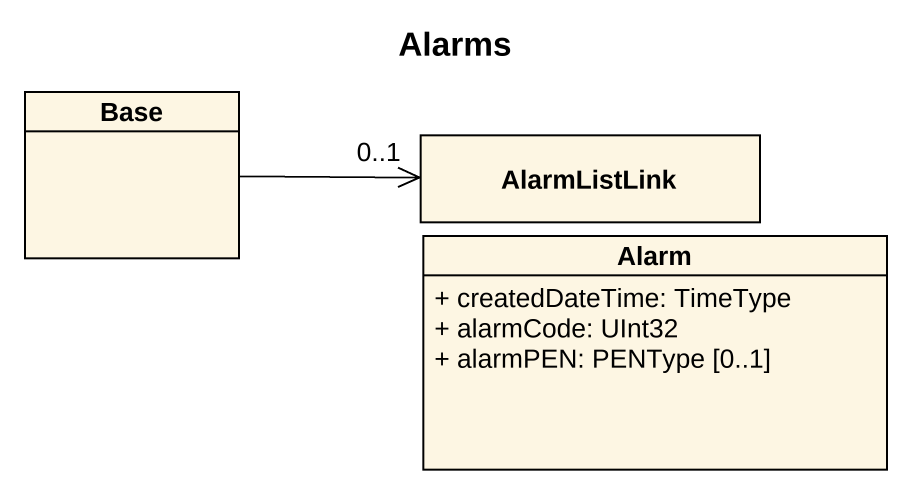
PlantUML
@startuml
title Alarms
hide circle
hide empty members
skinparam classAttributeIconSize 0
class Base
class AlarmListLink
class Alarm {
  + createdDateTime: TimeType
  + alarmCode: UInt32
  + alarmPEN: PENType [0..1]
}
Base -right-> "0..1" AlarmListLink
@enduml
